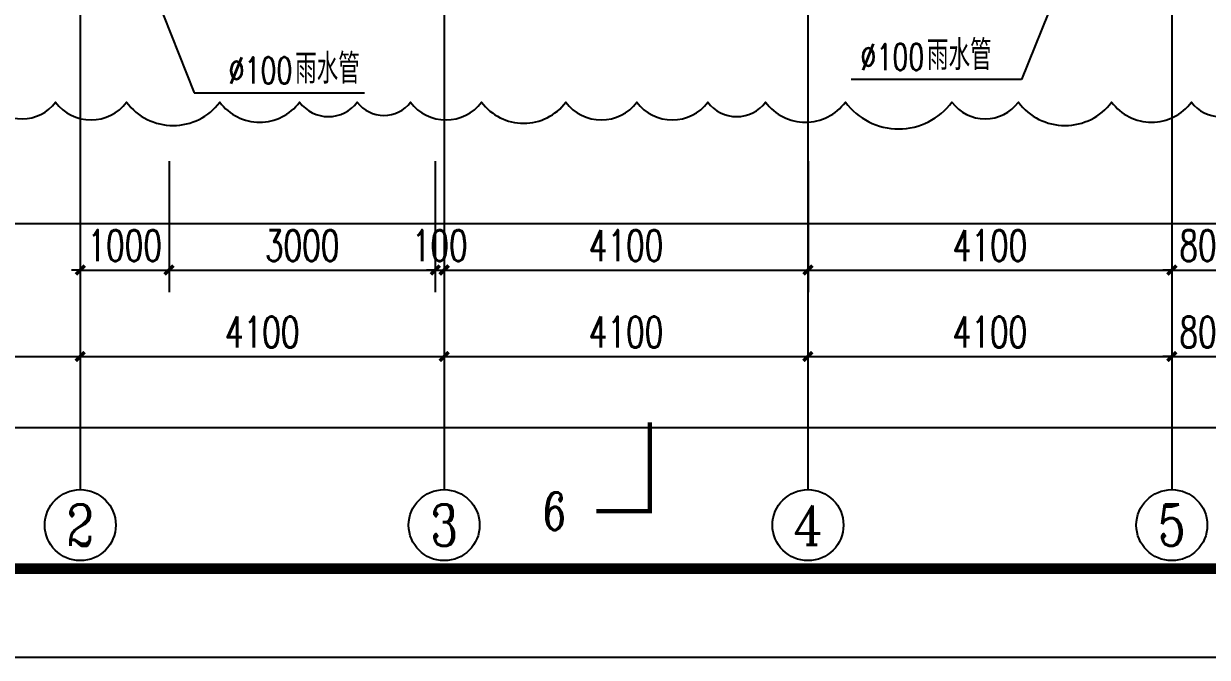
# Model space of a CAD drawing. Header units: millimetres. Extents: x 0 to 118900, y 0 to 84100.
# Drawn here: x 15360 to 28698, y 0 to 7141 of the extents above; entities that cross this region are included whole.
import ezdxf
from ezdxf.enums import TextEntityAlignment as Align

# ---------------------------------------------------------------- set-up
doc = ezdxf.new("R2010")
doc.units = ezdxf.units.MM
doc.linetypes.add('DOTE', pattern=[2.42, 2, -0.2, 0.02, -0.2])
for name, color, linetype in [('AXIS', 3, 'Continuous'), ('AXIS_TEXT', 7, 'Continuous'), ('DIM_LEAD', 3, 'Continuous'), ('DIM_SYMB', 3, 'Continuous'), ('DOTE', 1, 'DOTE'), ('PUB_DIM', 3, 'Continuous'), ('PUB_TEXT', 7, 'Continuous'), ('RD-侧石线', 9, 'Continuous'), ('图框', 7, 'Continuous')]:
    doc.layers.add(name, color=color, linetype=linetype)
doc.layers.add('DIM_MODI', color=6, linetype='Continuous', plot=False)
doc.styles.add('_TCH_AXIS', font='COMPLEX', dxfattribs={"bigfont": 'GBCBIG'})
doc.styles.add('_TCH_DIM', font='SIMPLEX', dxfattribs={"bigfont": 'GBCBIG'})
doc.styles.add('_TCH_LABEL', font='COMPLEX', dxfattribs={"bigfont": 'GBCBIG'})
doc.styles.add('COMPLEX', font='COMPLEX')
doc.styles.add('DIM_FONT', font='SIMPLEX', dxfattribs={"width": 0.7, "bigfont": 'GBCBIG'})
doc.styles.add('TKZ1_tjhts.shx', font='tjromant.shx', dxfattribs={"bigfont": 'tjhts.shx'})
doc.dimstyles.new('_TCH_ARCH&&100', dxfattribs={"dimtxt": 350, "dimasz": 100, "dimexe": 250, "dimexo": 300, "dimgap": 100, "dimtad": 1, "dimdec": 0, "dimzin": 0, "dimdsep": 46, "dimtxsty": 'DIM_FONT', "dimblk": 'ARCHTICK', "dimcen": 0.09, "dimclrt": 7, "dimazin": 2, "dimtfac": 1, "dimtdec": 0, "dimtix": 1, "dimtmove": 2, "dimatfit": 3, "dimldrblk": 'ARCHTICK', "dimfxl": 1, "dimtolj": 1, "dimtzin": 0, "dimarcsym": 0})

# ---------------------------------------------------------------- blocks, each defined once
blk = doc.blocks.new('TJAD_TK_A0_A')
at = {"layer": '图框'}
blk.add_line((-0.12, 0.06), (1188.88, 0.06), dxfattribs=at)
at = {"layer": '图框', "const_width": 1.2}
blk.add_lwpolyline([(1178.88, 10.06), (1178.88, 831.06), (24.88, 831.06), (24.88, 10.06)], close=True, dxfattribs=at)
at = {"style": 'TKZ1_tjhts.shx'}
for tag, p, height, flags in [('ClientChinese_001', (977.79, 443.57), 5, 8), ('ClientChinese_002', (1013.71, 434.65), 5, 8), ('DescriptionChineseA_001', (1089.55, 425.89), 3.6, 8), ('RevA', (1115.23, 424.56), 3, 8), ('ProjectNameChinese_001', (992.73, 296.22), 5, 8), ('SubProjectChinese_001', (1095.02, 282.68), 3, 8), ('SubProjectNo', (1158.66, 271.34), 3, 8), ('ApprovedBy', (1120.43, 250.26), 3.6, 8), ('ApprovedBySignPos', (1139.55, 247.78), 3.6, 9), ('ReviewedBy', (1120.43, 240.36), 3.6, 8), ('ReviewedBySignPos', (1139.55, 238.08), 3.6, 9), ('CheckedBy', (1120.43, 230.63), 3.6, 8), ('CheckedBySignPos', (1138.96, 228.13), 3.6, 9), ('PrincipalInCharge1', (1120.43, 219.88), 3.6, 8), ('PrincipalInCharge1SignPos', (1138.79, 217.18), 3.6, 9), ('PrincipalInCharge2', (1120.43, 210.44), 3.6, 8), ('PrincipalInCharge2SignPos', (1138.61, 207.69), 3.6, 9), ('DisciplineResponsible1', (1120.43, 200.15), 3.6, 8), ('DisciplineResponsible1SignPos', (1139.16, 197.4), 3.6, 9), ('DisciplineResponsible2', (1120.43, 190.13), 3.6, 8), ('DisciplineResponsible2SignPos', (1138.95, 187.58), 3.6, 9), ('DesignedBy1', (1120.43, 180.47), 3.6, 8), ('DesignedBy1SignPos', (1138.5, 177.67), 3.6, 9), ('DesignedBy2', (1120.43, 169.78), 3.6, 8), ('DesignedBy2SignPos', (1138.65, 167.23), 3.6, 9), ('DrawnBy', (1120.43, 160.19), 3.6, 8), ('DrawnBySignPos', (1138.65, 157.82), 3.6, 9), ('DisciplineChinese', (1119.24, 125.84), 3.6, 8), ('StageChinese', (1158.76, 125.37), 3.6, 8), ('DisciplineEnglish', (1119.42, 122.2), 2.2, 8), ('StageEnglish', (1158.94, 121.73), 2.2, 8), ('SheetNo', (1118.87, 114.03), 3, 8), ('Rev2', (1158.86, 113.56), 3, 8)]:
    blk.add_attdef(tag, p, '', height=height, dxfattribs=dict(at, flags=flags))
at = {"style": 'TKZ1_tjhts.shx', "width": 0.7, "flags": 8}
for tag, p, height in [('DateA', (1099.36, 424.56), 3), ('ProjectNo', (1119.31, 270.56), 3), ('ApprovedByDate', (1159.94, 250.39), 3.6), ('ReviewedByDate', (1159.94, 241), 3.6), ('CheckedByDate', (1159.94, 230.41), 3.6), ('PrincipalInCharge1Date', (1159.94, 220.36), 3.6), ('PrincipalInCharge2Date', (1159.94, 210.61), 3.6), ('DisciplineResponsible1Date', (1159.94, 200.05), 3.6), ('DisciplineResponsible2Date', (1159.94, 190.43), 3.6), ('DesignedBy1Date', (1159.94, 179.93), 3.6), ('DesignedBy2Date', (1159.94, 169.41), 3.6), ('DrawnByDate', (1159.94, 159.78), 3.6)]:
    blk.add_attdef(tag, p, '', height=height, dxfattribs=at)
at = {"style": 'TKZ1_tjhts.shx', "flags": 8}
for tag, height, p in [('DescriptionEnglishA', 2.2, (1150.82, 423.33)), ('ClientEnglish', 3, (1139.46, 390.63)), ('ProjectNameEnglish', 3, (1142.02, 290.26)), ('SubProjectEnglish', 2.2, (1148.76, 279.65)), ('SheetTitleEnglish', 3, (1142.79, 135.3))]:
    blk.add_attdef(tag, text='', height=height, dxfattribs=at).set_placement(p, align=Align.MIDDLE_CENTER)
at = {"style": 'TKZ1_tjhts.shx', "flags": 9}
for tag, p in [('Electricity3SignPos', (15.68, 269.92)), ('ELV3SignPos', (23.47, 269.59)), ('Electricity2SignPos', (15.71, 253.14)), ('ELV2SignPos', (23.5, 252.81)), ('Electricity1SignPos', (15.63, 237.78)), ('ELV1SignPos', (23.42, 237.46)), ('Power3SignPos', (23.18, 205.92)), ('HVAC3SignPos', (14.96, 205.89)), ('Power2SignPos', (23.38, 189.51)), ('HVAC2SignPos', (15.13, 189.18)), ('Power1SignPos', (23.75, 173.22)), ('HVAC1SignPos', (15.89, 173.16)), ('Plumbing3SignPos', (16.07, 141.15)), ('Structure7SignPos', (23.2, 141.11)), ('Plumbing2SignPos', (14.83, 125.62)), ('Structure6SignPos', (23, 125.87)), ('Structure5SignPos', (23, 110.08)), ('Plumbing1SignPos', (15.66, 109.11)), ('Structure4SignPos', (23, 93.78)), ('Architecture3SignPos', (16.07, 77.07)), ('Structure3SignPos', (22.74, 77.47)), ('Architecture2SignPos', (15.8, 61.24)), ('Structure2SignPos', (23.12, 62.01)), ('Architecture1SignPos', (16.88, 45.06)), ('Structure1SignPos', (23.11, 45.86))]:
    blk.add_attdef(tag, p, '', height=2.5, rotation=90, dxfattribs=at)
at = {"style": 'TKZ1_tjhts.shx', "flags": 8}
blk.add_attdef('SheetTitleChinese', text='', height=5, dxfattribs=at).set_placement((1140.42, 148.12), align=Align.TOP_CENTER)
blk = doc.blocks.new('_AXISO')
blk.add_circle((0, 0), 0.5)
at = {"layer": 'AXIS_TEXT', "style": 'COMPLEX', "width": 1.041667}
blk.add_attdef('A', text='', height=0.56, dxfattribs=at).set_placement((-0.25, -0.28), (0.25, -0.28), align=Align.FIT)
blk = doc.blocks.new('_ArchTick')
at = {"color": 0, "linetype": 'ByBlock', "const_width": 0.4}
blk.add_lwpolyline([(-0.5, -0.5), (0.5, 0.5)], dxfattribs=at)
blk = doc.blocks.new('*D50')
at = {"layer": 'AXIS', "color": 0, "lineweight": -2, "transparency": 16777216}
for p, q in [((718944, 1539853), (718944, 1536603)), ((791444, 1539853), (791444, 1536603)), ((718944, 1536853), (791444, 1536853))]:
    blk.add_line(p, q, dxfattribs=at)
at = {"layer": 'Defpoints', "color": 0, "transparency": 16777216}
for p in [(718944, 1540153), (791444, 1540153), (791444, 1536853)]:
    blk.add_point(p, dxfattribs=at)
at = {"layer": 'AXIS', "color": 0, "lineweight": -2, "transparency": 16777216, "xscale": 100, "yscale": 100, "zscale": 100, "rotation": 180}
blk.add_blockref('_ArchTick', (718944, 1536853), dxfattribs=at)
at = {"layer": 'AXIS', "color": 0, "lineweight": -2, "transparency": 16777216, "xscale": 100, "yscale": 100, "zscale": 100}
blk.add_blockref('_ArchTick', (791444, 1536853), dxfattribs=at)
at = {"layer": 'AXIS', "color": 7, "transparency": 16777216, "insert": (755194, 1537128), "char_height": 350, "attachment_point": 5, "style": 'DIM_FONT'}
blk.add_mtext('\\A1;72500', dxfattribs=at)
blk = doc.blocks.new('*D51')
at = {"layer": 'AXIS', "color": 0, "lineweight": -2, "transparency": 16777216}
for p, q in [((718944, 1539853), (718944, 1537403)), ((723044, 1539853), (723044, 1537403)), ((718944, 1537653), (723044, 1537653))]:
    blk.add_line(p, q, dxfattribs=at)
at = {"layer": 'Defpoints', "color": 0, "transparency": 16777216}
for p in [(718944, 1540153), (723044, 1540153), (723044, 1537653)]:
    blk.add_point(p, dxfattribs=at)
at = {"layer": 'AXIS', "color": 0, "lineweight": -2, "transparency": 16777216, "xscale": 100, "yscale": 100, "zscale": 100, "rotation": 180}
blk.add_blockref('_ArchTick', (718944, 1537653), dxfattribs=at)
at = {"layer": 'AXIS', "color": 0, "lineweight": -2, "transparency": 16777216, "xscale": 100, "yscale": 100, "zscale": 100}
blk.add_blockref('_ArchTick', (723044, 1537653), dxfattribs=at)
at = {"layer": 'AXIS', "color": 7, "transparency": 16777216, "insert": (720994, 1537928), "char_height": 350, "attachment_point": 5, "style": 'DIM_FONT'}
blk.add_mtext('\\A1;4100', dxfattribs=at)
blk = doc.blocks.new('*D52')
at = {"layer": 'AXIS', "color": 0, "lineweight": -2, "transparency": 16777216}
for p, q in [((723044, 1539853), (723044, 1537403)), ((727144, 1539853), (727144, 1537403)), ((723044, 1537653), (727144, 1537653))]:
    blk.add_line(p, q, dxfattribs=at)
at = {"layer": 'Defpoints', "color": 0, "transparency": 16777216}
for p in [(723044, 1540153), (727144, 1540153), (727144, 1537653)]:
    blk.add_point(p, dxfattribs=at)
at = {"layer": 'AXIS', "color": 0, "lineweight": -2, "transparency": 16777216, "xscale": 100, "yscale": 100, "zscale": 100, "rotation": 180}
blk.add_blockref('_ArchTick', (723044, 1537653), dxfattribs=at)
at = {"layer": 'AXIS', "color": 0, "lineweight": -2, "transparency": 16777216, "xscale": 100, "yscale": 100, "zscale": 100}
blk.add_blockref('_ArchTick', (727144, 1537653), dxfattribs=at)
at = {"layer": 'AXIS', "color": 7, "transparency": 16777216, "insert": (725094, 1537928), "char_height": 350, "attachment_point": 5, "style": 'DIM_FONT'}
blk.add_mtext('\\A1;4100', dxfattribs=at)
blk = doc.blocks.new('*D53')
at = {"layer": 'AXIS', "color": 0, "lineweight": -2, "transparency": 16777216}
for p, q in [((727144, 1539853), (727144, 1537403)), ((731244, 1539853), (731244, 1537403)), ((727144, 1537653), (731244, 1537653))]:
    blk.add_line(p, q, dxfattribs=at)
at = {"layer": 'Defpoints', "color": 0, "transparency": 16777216}
for p in [(727144, 1540153), (731244, 1540153), (731244, 1537653)]:
    blk.add_point(p, dxfattribs=at)
at = {"layer": 'AXIS', "color": 0, "lineweight": -2, "transparency": 16777216, "xscale": 100, "yscale": 100, "zscale": 100, "rotation": 180}
blk.add_blockref('_ArchTick', (727144, 1537653), dxfattribs=at)
at = {"layer": 'AXIS', "color": 0, "lineweight": -2, "transparency": 16777216, "xscale": 100, "yscale": 100, "zscale": 100}
blk.add_blockref('_ArchTick', (731244, 1537653), dxfattribs=at)
at = {"layer": 'AXIS', "color": 7, "transparency": 16777216, "insert": (729194, 1537928), "char_height": 350, "attachment_point": 5, "style": 'DIM_FONT'}
blk.add_mtext('\\A1;4100', dxfattribs=at)
blk = doc.blocks.new('*D54')
at = {"layer": 'AXIS', "color": 0, "lineweight": -2, "transparency": 16777216}
for p, q in [((731244, 1539853), (731244, 1537403)), ((735344, 1539853), (735344, 1537403)), ((731244, 1537653), (735344, 1537653))]:
    blk.add_line(p, q, dxfattribs=at)
at = {"layer": 'Defpoints', "color": 0, "transparency": 16777216}
for p in [(731244, 1540153), (735344, 1540153), (735344, 1537653)]:
    blk.add_point(p, dxfattribs=at)
at = {"layer": 'AXIS', "color": 0, "lineweight": -2, "transparency": 16777216, "xscale": 100, "yscale": 100, "zscale": 100, "rotation": 180}
blk.add_blockref('_ArchTick', (731244, 1537653), dxfattribs=at)
at = {"layer": 'AXIS', "color": 0, "lineweight": -2, "transparency": 16777216, "xscale": 100, "yscale": 100, "zscale": 100}
blk.add_blockref('_ArchTick', (735344, 1537653), dxfattribs=at)
at = {"layer": 'AXIS', "color": 7, "transparency": 16777216, "insert": (733294, 1537928), "char_height": 350, "attachment_point": 5, "style": 'DIM_FONT'}
blk.add_mtext('\\A1;4100', dxfattribs=at)
blk = doc.blocks.new('*D55')
at = {"layer": 'AXIS', "color": 0, "lineweight": -2, "transparency": 16777216}
for p, q in [((735344, 1539853), (735344, 1537403)), ((736144, 1539853), (736144, 1537403)), ((735344, 1537653), (735244, 1537653)), ((735344, 1537653), (736144, 1537653)), ((736144, 1537653), (736244, 1537653))]:
    blk.add_line(p, q, dxfattribs=at)
at = {"layer": 'Defpoints', "color": 0, "transparency": 16777216}
for p in [(735344, 1540153), (736144, 1540153), (736144, 1537653)]:
    blk.add_point(p, dxfattribs=at)
at = {"layer": 'AXIS', "color": 0, "lineweight": -2, "transparency": 16777216, "xscale": 100, "yscale": 100, "zscale": 100}
blk.add_blockref('_ArchTick', (735344, 1537653), dxfattribs=at)
at = {"layer": 'AXIS', "color": 0, "lineweight": -2, "transparency": 16777216, "xscale": 100, "yscale": 100, "zscale": 100, "rotation": 180}
blk.add_blockref('_ArchTick', (736144, 1537653), dxfattribs=at)
at = {"layer": 'AXIS', "color": 7, "transparency": 16777216, "insert": (735744, 1537928), "char_height": 350, "attachment_point": 5, "style": 'DIM_FONT'}
blk.add_mtext('\\A1;800', dxfattribs=at)
blk = doc.blocks.new('*D275')
at = {"layer": 'Defpoints', "color": 0, "transparency": 16777216}
for p in [(15998, 5890), (16998, 5890), (16998, 4365)]:
    blk.add_point(p, dxfattribs=at)
at = {"layer": 'PUB_DIM', "color": 0, "lineweight": -2, "transparency": 16777216}
for p, q in [((15998, 5590), (15998, 4115)), ((16998, 5590), (16998, 4115)), ((15998, 4365), (15898, 4365)), ((15998, 4365), (16998, 4365)), ((16998, 4365), (17098, 4365))]:
    blk.add_line(p, q, dxfattribs=at)
at = {"layer": 'PUB_DIM', "color": 0, "lineweight": -2, "transparency": 16777216, "xscale": 100, "yscale": 100, "zscale": 100}
blk.add_blockref('_ArchTick', (15998, 4365), dxfattribs=at)
at = {"layer": 'PUB_DIM', "color": 0, "lineweight": -2, "transparency": 16777216, "xscale": 100, "yscale": 100, "zscale": 100, "rotation": 180}
blk.add_blockref('_ArchTick', (16998, 4365), dxfattribs=at)
at = {"layer": 'PUB_DIM', "color": 7, "transparency": 16777216, "insert": (16498, 4640), "char_height": 350, "attachment_point": 5, "style": 'DIM_FONT'}
blk.add_mtext('\\A1;1000', dxfattribs=at)
blk = doc.blocks.new('*D276')
at = {"layer": 'Defpoints', "color": 0, "transparency": 16777216}
for p in [(16998, 5890), (19998, 5890), (19998, 4365)]:
    blk.add_point(p, dxfattribs=at)
at = {"layer": 'PUB_DIM', "color": 0, "lineweight": -2, "transparency": 16777216}
for p, q in [((16998, 5590), (16998, 4115)), ((19998, 5590), (19998, 4115)), ((16998, 4365), (19998, 4365))]:
    blk.add_line(p, q, dxfattribs=at)
at = {"layer": 'PUB_DIM', "color": 0, "lineweight": -2, "transparency": 16777216, "xscale": 100, "yscale": 100, "zscale": 100, "rotation": 180}
blk.add_blockref('_ArchTick', (16998, 4365), dxfattribs=at)
at = {"layer": 'PUB_DIM', "color": 0, "lineweight": -2, "transparency": 16777216, "xscale": 100, "yscale": 100, "zscale": 100}
blk.add_blockref('_ArchTick', (19998, 4365), dxfattribs=at)
at = {"layer": 'PUB_DIM', "color": 7, "transparency": 16777216, "insert": (18498, 4640), "char_height": 350, "attachment_point": 5, "style": 'DIM_FONT'}
blk.add_mtext('\\A1;3000', dxfattribs=at)
blk = doc.blocks.new('*D277')
at = {"layer": 'Defpoints', "color": 0, "transparency": 16777216}
for p in [(19998, 5890), (20098, 5890), (20098, 4365)]:
    blk.add_point(p, dxfattribs=at)
at = {"layer": 'PUB_DIM', "color": 0, "lineweight": -2, "transparency": 16777216}
for p, q in [((19998, 5590), (19998, 4115)), ((20098, 5590), (20098, 4115)), ((19998, 4365), (19898, 4365)), ((19998, 4365), (20098, 4365)), ((20098, 4365), (20198, 4365))]:
    blk.add_line(p, q, dxfattribs=at)
at = {"layer": 'PUB_DIM', "color": 0, "lineweight": -2, "transparency": 16777216, "xscale": 100, "yscale": 100, "zscale": 100}
blk.add_blockref('_ArchTick', (19998, 4365), dxfattribs=at)
at = {"layer": 'PUB_DIM', "color": 0, "lineweight": -2, "transparency": 16777216, "xscale": 100, "yscale": 100, "zscale": 100, "rotation": 180}
blk.add_blockref('_ArchTick', (20098, 4365), dxfattribs=at)
at = {"layer": 'PUB_DIM', "color": 7, "transparency": 16777216, "insert": (20048, 4640), "char_height": 350, "attachment_point": 5, "style": 'DIM_FONT'}
blk.add_mtext('\\A1;100', dxfattribs=at)
blk = doc.blocks.new('*D278')
at = {"layer": 'Defpoints', "color": 0, "transparency": 16777216}
for p in [(20098, 5890), (24198, 5890), (24198, 4365)]:
    blk.add_point(p, dxfattribs=at)
at = {"layer": 'PUB_DIM', "color": 0, "lineweight": -2, "transparency": 16777216}
for p, q in [((20098, 5590), (20098, 4115)), ((24198, 5590), (24198, 4115)), ((20098, 4365), (24198, 4365))]:
    blk.add_line(p, q, dxfattribs=at)
at = {"layer": 'PUB_DIM', "color": 0, "lineweight": -2, "transparency": 16777216, "xscale": 100, "yscale": 100, "zscale": 100, "rotation": 180}
blk.add_blockref('_ArchTick', (20098, 4365), dxfattribs=at)
at = {"layer": 'PUB_DIM', "color": 0, "lineweight": -2, "transparency": 16777216, "xscale": 100, "yscale": 100, "zscale": 100}
blk.add_blockref('_ArchTick', (24198, 4365), dxfattribs=at)
at = {"layer": 'PUB_DIM', "color": 7, "transparency": 16777216, "insert": (22148, 4640), "char_height": 350, "attachment_point": 5, "style": 'DIM_FONT'}
blk.add_mtext('\\A1;4100', dxfattribs=at)
blk = doc.blocks.new('*D279')
at = {"layer": 'Defpoints', "color": 0, "transparency": 16777216}
for p in [(24198, 5890), (28298, 5890), (28298, 4365)]:
    blk.add_point(p, dxfattribs=at)
at = {"layer": 'PUB_DIM', "color": 0, "lineweight": -2, "transparency": 16777216}
for p, q in [((24198, 5590), (24198, 4115)), ((28298, 5590), (28298, 4115)), ((24198, 4365), (28298, 4365))]:
    blk.add_line(p, q, dxfattribs=at)
at = {"layer": 'PUB_DIM', "color": 0, "lineweight": -2, "transparency": 16777216, "xscale": 100, "yscale": 100, "zscale": 100, "rotation": 180}
blk.add_blockref('_ArchTick', (24198, 4365), dxfattribs=at)
at = {"layer": 'PUB_DIM', "color": 0, "lineweight": -2, "transparency": 16777216, "xscale": 100, "yscale": 100, "zscale": 100}
blk.add_blockref('_ArchTick', (28298, 4365), dxfattribs=at)
at = {"layer": 'PUB_DIM', "color": 7, "transparency": 16777216, "insert": (26248, 4640), "char_height": 350, "attachment_point": 5, "style": 'DIM_FONT'}
blk.add_mtext('\\A1;4100', dxfattribs=at)
blk = doc.blocks.new('*D280')
at = {"layer": 'Defpoints', "color": 0, "transparency": 16777216}
for p in [(28298, 5890), (29098, 5890), (29098, 4365)]:
    blk.add_point(p, dxfattribs=at)
at = {"layer": 'PUB_DIM', "color": 0, "lineweight": -2, "transparency": 16777216}
for p, q in [((28298, 5590), (28298, 4115)), ((29098, 5590), (29098, 4115)), ((28298, 4365), (28198, 4365)), ((28298, 4365), (29098, 4365)), ((29098, 4365), (29198, 4365))]:
    blk.add_line(p, q, dxfattribs=at)
at = {"layer": 'PUB_DIM', "color": 0, "lineweight": -2, "transparency": 16777216, "xscale": 100, "yscale": 100, "zscale": 100}
blk.add_blockref('_ArchTick', (28298, 4365), dxfattribs=at)
at = {"layer": 'PUB_DIM', "color": 0, "lineweight": -2, "transparency": 16777216, "xscale": 100, "yscale": 100, "zscale": 100, "rotation": 180}
blk.add_blockref('_ArchTick', (29098, 4365), dxfattribs=at)
at = {"layer": 'PUB_DIM', "color": 7, "transparency": 16777216, "insert": (28698, 4640), "char_height": 350, "attachment_point": 5, "style": 'DIM_FONT'}
blk.add_mtext('\\A1;800', dxfattribs=at)
blk = doc.blocks.new('AXIS-NET-07')
at = {"layer": 'AXIS'}
for p, q in [((723044, 1540152.8), (723044, 1536152.8)), ((727144, 1540152.8), (727144, 1536152.8)), ((731244, 1540152.8), (731244, 1536152.8)), ((735344, 1540152.8), (735344, 1536152.8))]:
    blk.add_line(p, q, dxfattribs=at)
at = {"layer": 'DOTE'}
for p, q in [((727144, 1612362.8), (727144, 1540152.8)), ((735344, 1612362.8), (735344, 1540152.8)), ((731244, 1589852.8), (731244, 1540152.8)), ((723044, 1555852.8), (723044, 1540152.8))]:
    blk.add_line(p, q, dxfattribs=at)
at = {"layer": 'AXIS'}
ref = blk.add_blockref('_AXISO', (723044, 1535752.8), dxfattribs=dict(at, xscale=800, yscale=800, zscale=800))
ref.add_attrib('A', '2', dxfattribs={"layer": 'AXIS_TEXT', "ltscale": 20, "height": 465.9, "style": '_TCH_AXIS'}).set_placement((722888.7, 1535519.9), (723199.3, 1535519.9), align=Align.FIT)
ref = blk.add_blockref('_AXISO', (727144, 1535752.8), dxfattribs=dict(at, xscale=800, yscale=800, zscale=800))
ref.add_attrib('A', '3', dxfattribs={"layer": 'AXIS_TEXT', "ltscale": 20, "height": 465.9, "style": '_TCH_AXIS'}).set_placement((726988.7, 1535519.9), (727299.3, 1535519.9), align=Align.FIT)
ref = blk.add_blockref('_AXISO', (731244, 1535752.8), dxfattribs=dict(at, xscale=800, yscale=800, zscale=800))
ref.add_attrib('A', '4', dxfattribs={"layer": 'AXIS_TEXT', "ltscale": 20, "height": 445.4, "style": '_TCH_AXIS'}).set_placement((731074.3, 1535530.1), (731413.7, 1535530.1), align=Align.FIT)
ref = blk.add_blockref('_AXISO', (735344, 1535752.8), dxfattribs=dict(at, xscale=800, yscale=800, zscale=800))
ref.add_attrib('A', '5', dxfattribs={"layer": 'AXIS_TEXT', "ltscale": 20, "height": 465.9, "style": '_TCH_AXIS'}).set_placement((735188.7, 1535519.9), (735499.3, 1535519.9), align=Align.FIT)
for p1, p2, distance, picture, middle in [((718944, 1540152.8), (791444, 1540152.8), -3300, '*D50', (755194, 1537127.8)), ((718944, 1540152.8), (723044, 1540152.8), -2500, '*D51', (720994, 1537927.8)), ((723044, 1540152.8), (727144, 1540152.8), -2500, '*D52', (725094, 1537927.8)), ((727144, 1540152.8), (731244, 1540152.8), -2500, '*D53', (729194, 1537927.8)), ((731244, 1540152.8), (735344, 1540152.8), -2500, '*D54', (733294, 1537927.8)), ((735344, 1540152.8), (736144, 1540152.8), -2500, '*D55', (735744, 1537927.8))]:
    dim = blk.add_aligned_dim(p1=p1, p2=p2, distance=distance, dimstyle='_TCH_ARCH&&100', dxfattribs=at)
    dim.commit()
    dim.dimension.update_dxf_attribs({"geometry": picture, "text_midpoint": middle})

msp = doc.modelspace()

# ---------------------------------------------------------------- linework, layer by layer
at = {"layer": 'DIM_LEAD'}
for p, q in [((28097.6, 10189.9), (26602.1, 6513)), ((16397.6, 8589.9), (17281.9, 6360.4)), ((26602.1, 6513), (24683.1, 6513)), ((17281.9, 6360.4), (19200.9, 6360.4))]:
    msp.add_line(p, q, dxfattribs=at)
at = {"layer": 'DIM_MODI'}
msp.add_lwpolyline([(14969, 6256.2, 0.5), (15719, 6256.2, 0.5), (16519, 6256.2, 0.5), (17569, 6256.2, 0.5), (18469, 6256.2, 0.5), (19119, 6256.2, 0.5), (19719, 6256.2, 0.5), (20519, 6256.2, 0.5), (21469, 6256.2, 0.5), (22269, 6256.2, 0.5), (23069, 6256.2, 0.5), (23719, 6256.2, 0.5), (24619, 6256.2, 0.5), (25819, 6256.2, 0.5), (26569, 6256.2, 0.5), (27619, 6256.2, 0.5), (28519, 6256.2, 0.5), (29169, 6256.2, 0.5)], format="xyb", dxfattribs=at)
at = {"layer": 'DIM_SYMB', "const_width": 50}
msp.add_lwpolyline([(21814.4, 1646.8), (22414.4, 1646.8), (22414.4, 2646.8)], dxfattribs=at)
at = {"layer": 'RD-侧石线'}
msp.add_lwpolyline([(2500, 4889.5), (81497.7, 4889.5, 0.415039), (93497.7, 16923.4), (93497.7, 19990, 0.4142005), (81497.7, 31989.5), (51597.7, 31989.5), (45797.6, 31989.5)], format="xyb", dxfattribs=at)

# ---------------------------------------------------------------- block references
at = {"layer": 'DOTE'}
msp.add_blockref('AXIS-NET-07', (-707046.5, -1534262.9), dxfattribs=at)
at = {"layer": '图框', "xscale": 100, "yscale": 100, "zscale": 100}
msp.add_blockref('TJAD_TK_A0_A', (12.1, -5.7), dxfattribs=at)

# ---------------------------------------------------------------- texts
at = {"layer": 'PUB_TEXT', "style": '_TCH_DIM'}
for p in [(25538.1, 6618), (18418.2, 6465.4)]:
    msp.add_text('雨水管', height=337.59, dxfattribs=at).set_placement(p)
at = {"layer": 'PUB_TEXT', "width": 0.705882}
for s, height, style, p in [('%%c100', 297.5, '_TCH_DIM', (24788.1, 6618)), ('%%c100', 297.5, '_TCH_DIM', (17668.2, 6465.4)), ('6', 425, '_TCH_LABEL', (21214.4, 1434.3))]:
    msp.add_text(s, height=height, dxfattribs=dict(at, style=style)).set_placement(p)

# ---------------------------------------------------------------- dimensions: what is measured, and where the dimension line sits
at = {"layer": 'PUB_DIM'}
for p1, p2, picture, middle in [((15997.6, 5889.9), (16997.6, 5889.9), '*D275', (16497.6, 4639.9)), ((16997.6, 5889.9), (19997.6, 5889.9), '*D276', (18497.6, 4639.9)), ((19997.6, 5889.9), (20097.6, 5889.9), '*D277', (20047.6, 4639.9)), ((20097.6, 5889.9), (24197.6, 5889.9), '*D278', (22147.6, 4639.9)), ((24197.6, 5889.9), (28297.6, 5889.9), '*D279', (26247.6, 4639.9)), ((28297.6, 5889.9), (29097.6, 5889.9), '*D280', (28697.6, 4639.9))]:
    dim = msp.add_aligned_dim(p1=p1, p2=p2, distance=-1525, dimstyle='_TCH_ARCH&&100', dxfattribs=at)
    dim.commit()
    dim.dimension.update_dxf_attribs({"geometry": picture, "text_midpoint": middle})

doc.saveas('drawing.dxf')
